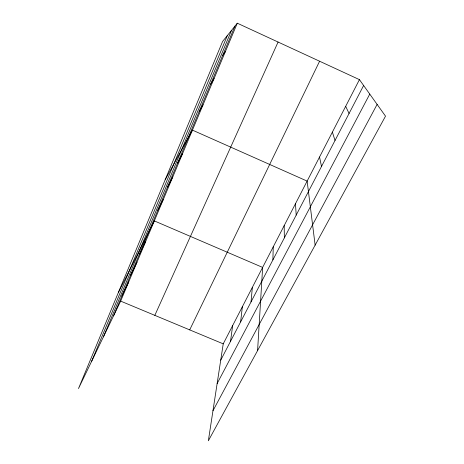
<?xml version="1.0" encoding="UTF-8"?>
<svg xmlns="http://www.w3.org/2000/svg" width="464" height="464" viewBox="0 0 464 464"><rect width="100%" height="100%" fill="white"/><g stroke="black" fill="none" stroke-linecap="round" stroke-linejoin="round"><path stroke-width="0.7" d="M272.89 259.892L273.244 246.836M257.59 350.575L262.636 267.415L154.332 220.899L118.395 292.442M251.047 301.884L252.341 287.384M240.63 321.912L242.353 306.762M230.527 341.324L232.65 325.577M359.438 79.634L223.23 343.853L208.353 440.8L385.514 116.162L359.438 79.634L237.307 23.2L222.598 41.453L78.486 388.559L120.663 301.124L237.307 23.2M91.594 361.386L227.354 35.554M103.431 336.841L231.501 30.404M113.587 315.787L234.952 26.117M154.831 315.358L278.075 42.038M189.701 329.887L319.592 61.225M121.887 295.986L128.708 281.955M130.442 275.558L136.99 262.212M139.27 254.487L145.534 241.866M157.801 210.262L163.409 199.271M167.527 187.044L172.776 176.952M220.731 360.163L363.625 85.498M217.14 383.542L369.762 94.093M177.584 163.038L182.445 153.915M212.964 410.744L377.116 104.4M165.167 179.777L192.432 130.117L307.133 181.093L315.131 245.143M199.097 111.708L203.07 104.771M210.61 84.228L214.084 78.532M222.552 55.721L225.487 51.359M120.663 301.124L223.23 343.853M345.674 106.331L349.061 113.483M332.381 132.112L335.031 140.453M319.545 157.018L321.5 166.466M295.475 203.702L296.194 215.099M284.188 225.608L284.351 237.864"/></g></svg>
